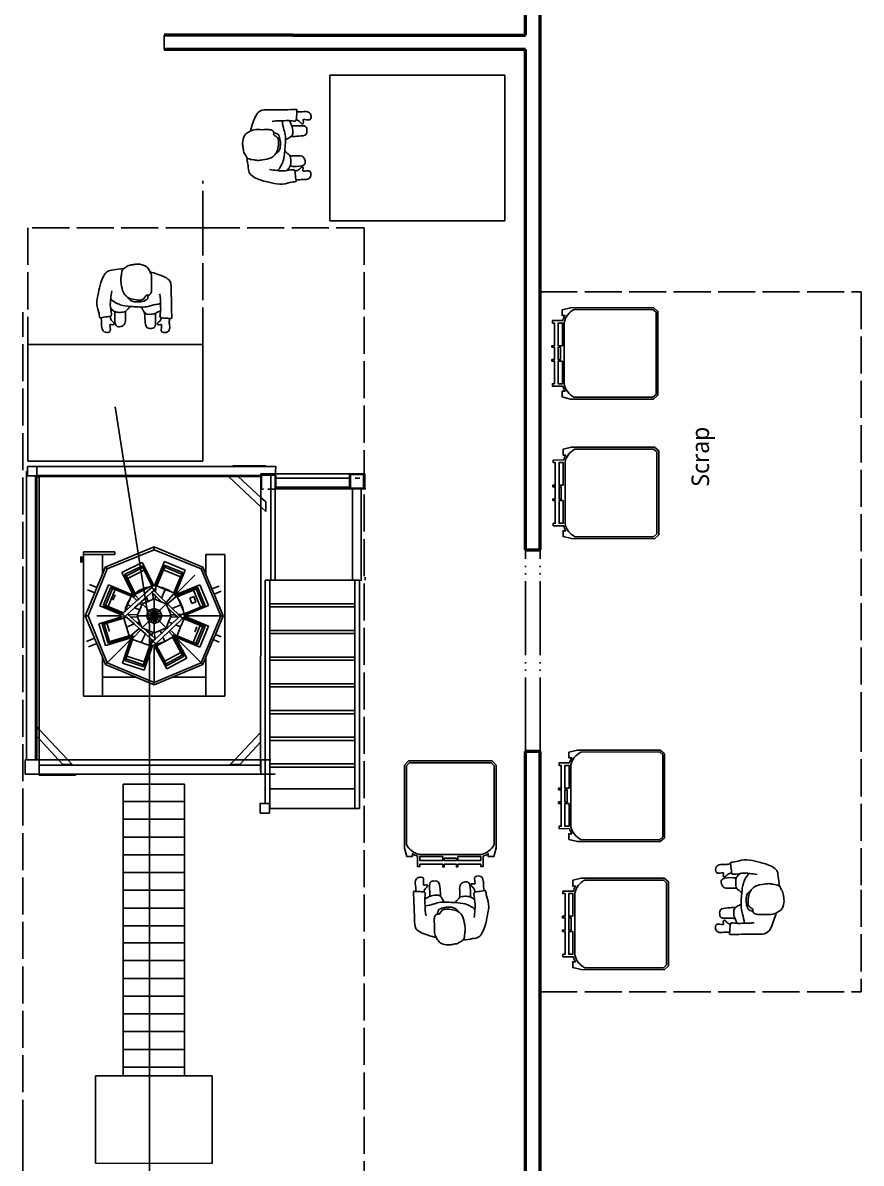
# Model space of a CAD drawing. Header units: millimetres. Extents: x 44692 to 333458, y -26854 to 14445.
# Drawn here: x 327711 to 333458, y -14052 to -6232 of the extents above; entities that cross this region are included whole.
import ezdxf

# ---------------------------------------------------------------- set-up
doc = ezdxf.new("R2010")
doc.units = ezdxf.units.MM
doc.header["$LTSCALE"] = 100
doc.linetypes.add('DASHEDX2', pattern=[3.048, 2.54, -0.508])
doc.linetypes.add('DIVIDEX2', pattern=[6.604, 5.08, -0.508, 0, -0.508, 0, -0.508])
for name, color, linetype in [('Area circulacion', 50, 'DASHEDX2'), ('Area proceso', 90, 'DASHEDX2'), ('Flujo linea A', 4, 'Continuous'), ('Maquinas', 200, 'Continuous'), ('Mesas-estantes', 230, 'Continuous'), ('Muebles', 112, 'Continuous'), ('Personal', 171, 'Continuous'), ('Puertas', 43, 'DIVIDEX2'), ('rotulo', 211, 'Continuous')]:
    doc.layers.add(name, color=color, linetype=linetype)
doc.layers.add('Paredes', color=7, linetype='Continuous', lineweight=50)
doc.styles.add('OpenSans', font='OpenSans-Regular.ttf')

# ---------------------------------------------------------------- blocks, each defined once
blk = doc.blocks.new('pa17-16')
for points, knots in [([(5.62, 2.5537), (5.6188, 2.5427), (5.6154, 2.5253), (5.6223, 2.4901), (5.6346, 2.4293), (5.661, 2.4064), (5.685, 2.3908), (5.7322, 2.3832), (5.7723, 2.3842), (5.7881, 2.3969), (5.8018, 2.4268), (5.8146, 2.4162), (5.8324, 2.4305), (5.8382, 2.4568), (5.8318, 2.5038), (5.8344, 2.5615), (5.8137, 2.5937), (5.7944, 2.6284), (5.7307, 2.6388), (5.7037, 2.6296), (5.6679, 2.626), (5.6442, 2.6055), (5.6228, 2.5961), (5.6214, 2.5667), (5.62, 2.5537)], [0, 0, 0, 0, 0.297584, 0.631064, 1.068635, 1.39533, 1.69617, 2.097861, 2.458938, 2.716293, 3.010442, 3.199165, 3.447293, 3.731671, 4.119196, 4.541864, 4.881702, 5.22714, 5.673063, 5.989311, 6.327668, 6.644571, 6.906626, 7.259736, 7.259736, 7.259736, 7.259736]), ([(5.5575, 2.4391), (5.5549, 2.4218), (5.5525, 2.3852), (5.5491, 2.3329), (5.5712, 2.2599), (5.5431, 2.2589), (5.5029, 2.2526), (5.4793, 2.2435), (5.4785, 2.2813), (5.4499, 2.3438), (5.4658, 2.4235), (5.4776, 2.5033), (5.5116, 2.5798), (5.5552, 2.585), (5.608, 2.5962), (5.6336, 2.6001)], [0, 0, 0, 0, 0.404899, 0.829805, 1.276298, 1.516647, 1.885942, 2.122553, 2.418487, 2.881882, 3.382407, 3.897515, 4.613825, 5.020942, 5.393355, 5.393355, 5.393355, 5.393355]), ([(5.8196, 2.5846), (5.837, 2.5819), (5.8817, 2.5675), (5.9755, 2.5418), (5.972, 2.4609), (5.9791, 2.3926), (5.9812, 2.315), (5.9891, 2.2612), (5.9692, 2.2664), (5.9401, 2.2663), (5.9063, 2.2668), (5.9005, 2.2811), (5.909, 2.3184), (5.9007, 2.3606), (5.9019, 2.4011), (5.8964, 2.4238), (5.8933, 2.4348)], [6.682038, 6.682038, 6.682038, 6.682038, 7.076266, 7.806153, 8.304227, 8.77662, 9.284333, 9.649979, 9.844608, 10.160206, 10.472731, 10.661147, 10.998544, 11.371438, 11.724832, 12.051545, 12.051545, 12.051545, 12.051545]), ([(5.6724, 2.3994), (5.675, 2.3947), (5.6837, 2.383), (5.7041, 2.3718), (5.7348, 2.3697), (5.774, 2.3728), (5.8085, 2.3874), (5.8116, 2.4015), (5.8144, 2.4199)], [0.121052, 0.121052, 0.121052, 0.121052, 0.297289, 0.584433, 0.895396, 1.26174, 1.600834, 1.760925, 1.760925, 1.760925, 1.760925]), ([(5.5522, 2.3809), (5.573, 2.3653), (5.6222, 2.3398), (5.6924, 2.3383), (5.7952, 2.3323), (5.8376, 2.352), (5.881, 2.3613), (5.9019, 2.366)], [0, 0, 0, 0, 0.49262, 0.970296, 1.525877, 1.91054, 2.357805, 2.357805, 2.357805, 2.357805]), ([(5.5552, 2.3206), (5.5597, 2.3147), (5.5706, 2.3043), (5.5892, 2.2916), (5.6248, 2.2913), (5.6613, 2.2967), (5.6731, 2.3154), (5.6858, 2.3299), (5.6912, 2.3378)], [0, 0, 0, 0, 0.262594, 0.520609, 0.853848, 1.185107, 1.43842, 1.738028, 1.738028, 1.738028, 1.738028]), ([(5.7713, 2.3359), (5.7736, 2.3305), (5.7786, 2.3203), (5.7954, 2.2951), (5.8154, 2.2848), (5.8612, 2.2906), (5.8838, 2.3057), (5.8988, 2.3117), (5.9058, 2.3148)], [0, 0, 0, 0, 0.233477, 0.532145, 0.79329, 1.163492, 1.458071, 1.725911, 1.725911, 1.725911, 1.725911]), ([(5.4915, 2.2484), (5.4936, 2.2374), (5.4981, 2.215), (5.4968, 2.1806), (5.512, 2.1445), (5.5569, 2.147), (5.5634, 2.1681), (5.5498, 2.2128), (5.5753, 2.1995), (5.5912, 2.209), (5.5741, 2.2257), (5.5617, 2.2339), (5.5559, 2.2515), (5.5556, 2.26)], [0, 0, 0, 0, 0.324329, 0.654038, 0.980089, 1.31306, 1.562526, 1.890179, 2.123217, 2.319335, 2.559559, 2.78492, 3.066636, 3.066636, 3.066636, 3.066636]), ([(5.5867, 2.2952), (5.5866, 2.2877), (5.5872, 2.2667), (5.5883, 2.1873), (5.6353, 2.19), (5.6673, 2.2128), (5.6606, 2.2618), (5.6599, 2.2881), (5.6606, 2.3008)], [0.078483, 0.078483, 0.078483, 0.078483, 0.321516, 0.797556, 1.122606, 1.448668, 1.830958, 2.166281, 2.166281, 2.166281, 2.166281]), ([(5.7943, 2.2992), (5.7951, 2.2858), (5.7984, 2.2614), (5.8038, 2.2002), (5.8255, 2.1869), (5.8672, 2.191), (5.8755, 2.2117), (5.8718, 2.2605), (5.8715, 2.286), (5.871, 2.2978)], [0, 0, 0, 0, 0.353805, 0.775896, 1.041599, 1.377968, 1.615337, 2.001902, 2.313716, 2.313716, 2.313716, 2.313716]), ([(5.9713, 2.2652), (5.9703, 2.2553), (5.9686, 2.234), (5.9786, 2.2017), (5.9668, 2.1644), (5.9218, 2.1628), (5.9134, 2.1832), (5.9229, 2.229), (5.8988, 2.2135), (5.882, 2.2215), (5.8976, 2.2397), (5.908, 2.248), (5.912, 2.2618), (5.9127, 2.2683)], [0.038839, 0.038839, 0.038839, 0.038839, 0.324329, 0.654038, 0.980089, 1.31306, 1.562526, 1.890179, 2.123217, 2.319335, 2.559559, 2.78492, 2.989829, 2.989829, 2.989829, 2.989829])]:
    blk.add_open_spline(points, degree=3, knots=knots)
blk = doc.blocks.new('MU11-9')
for points in [[(-0.0431, 0.5974), (-0.0431, 0.5827), (-0.171, 0.5827), (-0.171, 0.5944), (-0.178, 0.5944), (-0.185, 0.5944), (-0.1854, 0.5362, 0.065352), (-0.2135, 0.5234), (-0.2134, 0.5392), (-0.2457, 0.5392), (-0.2575, 0.4915), (-0.2579, 0.0248), (-0.2362, 0), (0, 0), (0.2362, 0), (0.2579, 0.0248), (0.2575, 0.4915), (0.2457, 0.5392), (0.2134, 0.5392), (0.2135, 0.5234, 0.065352), (0.1854, 0.5362), (0.185, 0.5944), (0.178, 0.5944), (0.171, 0.5944), (0.171, 0.5827), (0.0431, 0.5827), (0.0431, 0.5974), (0.0344, 0.5974), (0.0344, 0.5827), (0, 0.5827), (-0.0344, 0.5827), (-0.0344, 0.5974)], [(-0.2468, 0.4718), (-0.2471, 0.0288), (-0.2314, 0.0107), (0, 0.0107), (0.2314, 0.0107), (0.2471, 0.0288), (0.2468, 0.4718, 0.222129), (0.1747, 0.5279), (-0.1747, 0.5279, 0.222129)]]:
    blk.add_lwpolyline(points, format="xyb", close=True)
for points in [[(-0.0431, 0.5382), (-0.171, 0.5382), (-0.171, 0.5618), (-0.0431, 0.5618), (-0.0431, 0.5382)], [(0.0431, 0.5382), (0.171, 0.5382), (0.171, 0.5618), (0.0431, 0.5618), (0.0431, 0.5382)]]:
    blk.add_lwpolyline(points)
blk.add_lwpolyline([(0.0344, 0.5489), (0.0344, 0.5618), (0, 0.5618), (-0.0344, 0.5618), (-0.0344, 0.5489), (0, 0.5489)], close=True)

msp = doc.modelspace()

# ---------------------------------------------------------------- linework, layer by layer
at = {"layer": 'Area circulacion'}
for p, q in [((328944.848, -7638.449), (328944.848, -7316.242)), ((328944.848, -7638.449), (330050.337, -7638.449)), ((330050.337, -7638.449), (330050.337, -21617.477)), ((327711.235, -13871.147), (327711.235, -8216.242)), ((327711.235, -13871.147), (327711.235, -18321.147))]:
    msp.add_line(p, q, dxfattribs=at)
at = {"layer": 'Area proceso', "linetype": 'DASHEDX2'}
for p, q in [((328944.848, -7638.449), (327744.848, -7638.449)), ((327744.848, -7638.449), (327744.848, -8438.449)), ((328944.848, -8438.449), (328944.848, -7638.449))]:
    msp.add_line(p, q, dxfattribs=at)
at = {"layer": 'Area proceso'}
for p, q in [((331257.968, -8078.072), (333457.968, -8078.072)), ((333457.968, -8078.072), (333457.968, -10978.072)), ((333457.968, -10978.072), (333457.968, -12178.072)), ((333457.968, -12178.072), (333457.968, -12878.072)), ((331257.968, -12878.072), (333457.968, -12878.072))]:
    msp.add_line(p, q, dxfattribs=at)
at = {"layer": 'Flujo linea A'}
for p, q in [((328578.557, -10362.39), (328344.848, -8865.515)), ((328578.557, -18328.292), (328578.557, -10362.39))]:
    msp.add_line(p, q, dxfattribs=at)
at = {"layer": 'Maquinas'}
for p, q in [((327742.749, -9275.094), (327807.441, -9275.094)), ((327742.749, -9275.094), (327742.749, -9310.184)), ((327807.441, -9275.094), (327807.441, -9336.687)), ((329376.236, -9275.094), (327807.441, -9275.094)), ((329216.347, -9269.711), (329151.654, -9269.711)), ((329151.654, -9269.711), (329151.654, -9275.094)), ((329378.078, -9269.711), (329216.347, -9269.711)), ((329216.347, -9269.711), (329216.347, -9275.094)), ((329216.347, -9275.094), (329445.44, -9275.094)), ((329445.44, -9275.094), (329440.928, -9339.786)), ((327736.482, -11287.032), (327736.482, -9310.184)), ((327742.749, -9310.184), (327736.482, -9310.184)), ((327742.749, -9310.184), (327742.749, -9339.786)), ((327742.749, -9339.786), (327798.076, -9339.786)), ((327798.076, -9339.786), (327807.441, -9339.786)), ((327798.076, -9343.892), (327798.076, -9339.786)), ((327798.076, -9343.892), (327807.441, -9343.892)), ((327798.076, -11287.032), (327798.076, -9343.892)), ((327807.441, -9336.687), (329343.889, -9336.687)), ((327807.441, -9336.687), (327807.441, -9339.786)), ((327807.441, -9346.255), (327807.441, -9343.892)), ((327823.615, -9343.892), (327807.441, -9343.892)), ((327807.441, -9346.255), (327823.615, -9346.255)), ((327807.441, -11060.608), (327807.441, -9346.255)), ((327823.615, -9343.892), (327823.615, -9346.255)), ((329121.845, -9343.892), (327823.615, -9343.892)), ((327823.615, -9346.255), (327823.615, -11077.859)), ((329182.158, -9339.786), (329117.465, -9339.786)), ((329121.845, -9343.892), (329117.465, -9339.786)), ((329186.637, -9343.892), (329121.845, -9343.892)), ((329343.889, -9552.059), (329121.845, -9343.892)), ((329186.637, -9343.892), (329182.158, -9339.786)), ((329343.889, -9343.892), (329186.637, -9343.892)), ((329343.889, -9488.04), (329186.637, -9343.892)), ((329343.889, -9325.065), (329348.401, -9325.065)), ((329343.889, -9386.658), (329343.889, -9325.065)), ((329343.889, -9488.04), (329343.889, -9343.892)), ((329345.031, -9386.658), (329345.031, -9333.961)), ((329345.031, -9333.961), (329348.401, -9333.961)), ((329348.401, -9325.065), (329415.555, -9325.065)), ((329348.401, -9333.961), (329348.401, -9431)), ((329348.401, -9333.961), (329445.44, -9333.961)), ((329411.043, -10054.237), (329411.043, -9339.786)), ((329415.555, -9325.065), (329445.44, -9325.065)), ((329440.928, -10054.237), (329440.928, -9339.786)), ((329445.44, -9325.065), (330054.85, -9325.065)), ((329445.44, -9333.961), (329445.44, -9355.697)), ((329445.44, -9355.697), (329957.811, -9355.697)), ((329445.44, -9355.697), (329445.44, -9417.29)), ((329949.441, -9325.921), (329949.441, -9422.96)), ((329957.811, -9329.82), (329957.811, -9355.697)), ((329957.811, -9329.82), (329974.506, -9329.82)), ((329957.811, -9355.697), (329957.811, -9417.29)), ((329974.506, -9329.82), (329989.687, -9329.82)), ((329989.687, -9329.82), (330020.918, -9329.82)), ((330020.918, -9355.862), (329989.687, -9355.862)), ((330020.918, -9329.82), (330036.099, -9329.82)), ((330036.099, -9329.82), (330054.85, -9329.82)), ((330046.48, -9422.96), (330046.48, -9329.82)), ((330054.85, -9325.065), (330054.85, -9329.82)), ((330054.85, -9329.82), (330054.85, -9426.859)), ((329343.889, -9386.658), (329345.031, -9386.658)), ((329348.401, -9431), (329360.43, -9431)), ((329391.226, -9431), (329406.625, -9431)), ((329406.625, -9431), (329445.44, -9431)), ((329445.44, -9417.29), (329957.811, -9417.29)), ((329445.44, -9426.859), (329445.44, -9417.29)), ((329957.811, -9426.859), (329445.44, -9426.859)), ((329445.44, -9431), (329445.44, -9426.859)), ((329949.441, -9422.96), (329969.994, -9422.96)), ((329957.811, -9417.29), (329957.811, -9426.859)), ((329957.811, -9426.859), (330054.85, -9426.859)), ((329969.994, -10054.237), (329969.994, -9422.96)), ((329969.994, -9422.96), (330031.587, -9422.96)), ((330031.587, -9422.96), (330046.48, -9422.96)), ((330031.587, -10058.992), (330031.587, -9422.96)), ((330062.481, -9426.859), (330054.85, -9426.859)), ((329376.236, -9517.691), (329343.889, -9488.04)), ((329343.889, -9552.059), (329343.889, -9488.04)), ((329376.236, -9517.691), (329376.236, -9582.383)), ((329343.889, -10054.237), (329343.889, -9552.059)), ((329376.236, -9582.383), (329343.889, -9552.059)), ((328611.673, -9825.532), (328276.772, -9964.253)), ((328611.638, -9845.431), (328289.298, -9976.735)), ((328611.673, -9845.417), (328611.638, -9845.431)), ((328611.673, -9825.532), (328611.673, -9845.417)), ((328945.608, -9965.219), (328611.673, -9825.532)), ((328934.079, -9976.748), (328611.673, -9845.417)), ((328114.761, -9893.827), (328108.292, -9893.827)), ((328108.292, -9929.984), (328108.292, -9893.827)), ((328114.761, -9929.984), (328108.292, -9929.984)), ((328114.761, -9898.967), (328114.761, -9893.827)), ((328127.7, -9898.967), (328114.761, -9898.967)), ((328114.761, -9924.844), (328114.761, -9898.967)), ((328127.7, -9924.844), (328114.761, -9924.844)), ((328114.761, -9929.984), (328114.761, -9924.844)), ((328127.7, -9878.652), (328127.7, -9859.245)), ((328127.7, -9859.245), (328341.185, -9859.245)), ((328257.085, -9878.652), (328127.7, -9878.652)), ((328127.7, -9898.967), (328127.7, -9878.652)), ((328127.7, -9924.844), (328127.7, -9898.967)), ((328127.7, -10849.04), (328127.7, -9924.844)), ((328257.085, -10012.254), (328257.085, -9878.652)), ((328257.085, -9878.652), (328341.185, -9878.652)), ((328341.185, -9878.652), (328341.185, -9859.245)), ((328613.288, -10091.447), (328681.495, -9926.78)), ((328824.939, -9986.197), (328681.495, -9926.78)), ((329095.646, -9878.652), (328966.261, -9878.652)), ((328966.261, -9878.652), (328966.261, -10015.079)), ((329095.646, -10849.04), (329095.646, -9878.652)), ((328289.267, -9976.748), (328158.619, -10299.154)), ((328276.772, -9964.253), (328257.085, -10012.254)), ((328276.772, -9964.253), (328289.267, -9976.748)), ((328289.298, -9976.735), (328289.267, -9976.748)), ((328529.412, -9932.091), (328390.462, -10001.369)), ((328465.949, -10152.771), (328390.462, -10001.369)), ((328531.591, -9954.869), (328408.815, -10016.083)), ((328533.895, -9968.552), (328421.17, -10024.754)), ((328542.58, -9985.972), (328429.856, -10042.174)), ((328529.412, -9932.091), (328608.871, -10091.462)), ((328531.591, -9954.869), (328599.63, -10091.334)), ((328533.895, -9968.552), (328531.591, -9954.869)), ((328533.895, -9968.552), (328542.58, -9985.972)), ((328542.58, -9985.972), (328596.011, -10093.139)), ((328624.077, -10091.164), (328682.431, -9950.285)), ((328630.718, -10093.915), (328676.543, -9983.282)), ((328676.543, -9983.282), (328683.993, -9965.298)), ((328792.914, -10031.484), (328676.543, -9983.282)), ((328683.993, -9965.298), (328682.431, -9950.285)), ((328809.178, -10002.785), (328682.431, -9950.285)), ((328800.363, -10013.5), (328683.993, -9965.298)), ((328809.178, -10002.785), (328750.824, -10143.664)), ((328824.939, -9986.197), (328754.904, -10155.275)), ((328800.363, -10013.5), (328809.178, -10002.785)), ((328934.079, -9976.748), (328945.608, -9965.219)), ((328934.097, -9976.791), (328934.079, -9976.748)), ((329067.624, -10299.154), (328934.097, -9976.791)), ((328946.088, -9965.42), (328945.608, -9965.219)), ((328945.807, -9965.699), (328945.608, -9965.219)), ((328945.807, -9965.699), (328946.088, -9965.42)), ((328966.261, -10015.079), (328945.807, -9965.699)), ((328219.296, -10104.39), (328168.841, -10083.697)), ((328257.085, -10012.254), (328219.296, -10104.39)), ((328298.415, -10086.527), (328238.998, -10229.97)), ((328298.415, -10086.527), (328467.928, -10156.742)), ((328421.17, -10024.754), (328408.815, -10016.083)), ((328476.854, -10152.548), (328408.815, -10016.083)), ((328429.856, -10042.174), (328421.17, -10024.754)), ((328481.594, -10145.946), (328429.856, -10042.174)), ((328792.914, -10031.484), (328747.088, -10142.117)), ((328755.394, -10155.433), (328924.237, -10085.495)), ((328783.619, -10126.759), (328848.071, -10062.756)), ((328783.843, -10126.983), (328848.071, -10062.756)), ((328800.363, -10013.5), (328792.914, -10031.484)), ((328848.071, -10062.756), (328890.474, -10020.647)), ((328983.654, -10228.939), (328924.237, -10085.495)), ((329007.512, -10114.669), (328966.261, -10015.079)), ((329340.519, -11098.705), (329343.889, -10054.237)), ((329372.227, -10054.237), (329404.574, -10054.237)), ((329372.227, -11586.332), (329372.227, -10054.237)), ((329986.807, -10054.237), (329404.574, -10054.237)), ((329404.574, -10054.237), (329404.574, -10215.969)), ((330019.153, -10054.237), (329986.807, -10054.237)), ((329986.807, -10054.237), (329986.807, -10215.969)), ((330019.153, -10054.237), (330019.153, -11619.797)), ((330057.968, -10034.829), (330057.968, -10054.237)), ((328204.568, -10140.303), (328139.417, -10299.154)), ((328154.112, -10119.61), (328204.568, -10140.303)), ((328219.296, -10104.39), (328204.568, -10140.303)), ((328315.003, -10102.288), (328262.503, -10229.034)), ((328325.718, -10111.103), (328277.516, -10227.473)), ((328343.702, -10118.552), (328295.5, -10234.922)), ((328315.003, -10102.288), (328455.882, -10160.642)), ((328325.718, -10111.103), (328315.003, -10102.288)), ((328325.718, -10111.103), (328343.702, -10118.552)), ((328328.582, -10191.165), (328343.311, -10155.252)), ((328343.702, -10118.552), (328454.335, -10164.378)), ((328454.335, -10164.378), (328445.262, -10186.281)), ((328455.882, -10160.642), (328454.335, -10164.378)), ((328463.505, -10167.42), (328455.882, -10160.642)), ((328463.505, -10167.42), (328467.928, -10156.742)), ((328465.949, -10152.771), (328467.928, -10156.742)), ((328472.331, -10165.572), (328467.928, -10156.742)), ((328472.331, -10165.572), (328483.644, -10159.931)), ((328483.287, -10149.341), (328476.854, -10152.548)), ((328483.644, -10159.931), (328476.854, -10152.548)), ((328481.594, -10145.946), (328510.439, -10123.812)), ((328483.287, -10149.341), (328481.594, -10145.946)), ((328538.242, -10121.941), (328483.287, -10149.341)), ((328505.611, -10183.819), (328483.644, -10159.931)), ((328548.006, -10145.504), (328505.611, -10183.819)), ((328510.439, -10123.812), (328559.27, -10103.586)), ((328580.723, -10100.761), (328538.242, -10121.941)), ((328548.006, -10145.504), (328538.242, -10121.941)), ((328599.312, -10099.134), (328548.006, -10145.504)), ((328594.933, -10137.105), (328558.26, -10170.25)), ((328559.27, -10103.586), (328580.723, -10100.761)), ((328596.011, -10093.139), (328580.723, -10100.761)), ((328609.084, -10124.316), (328594.933, -10137.105)), ((328602.718, -10144.63), (328594.933, -10137.105)), ((328599.63, -10091.334), (328596.011, -10093.139)), ((328598.641, -10100.754), (328598.2, -10104.102)), ((328598.2, -10104.102), (328598.641, -10107.451)), ((328599.312, -10099.134), (328598.641, -10100.754)), ((328598.641, -10107.451), (328599.933, -10110.572)), ((328603.362, -10095.474), (328599.312, -10099.134)), ((328599.933, -10097.633), (328599.312, -10099.134)), ((328599.63, -10091.334), (328599.991, -10097.558)), ((328599.991, -10097.558), (328599.933, -10097.633)), ((328599.933, -10110.572), (328601.99, -10113.251)), ((328601.99, -10094.953), (328599.991, -10097.558)), ((328604.669, -10092.897), (328601.99, -10094.953)), ((328601.99, -10113.251), (328604.669, -10115.307)), ((328602.718, -10144.63), (328605.083, -10185.437)), ((328619.898, -10161.234), (328602.718, -10144.63)), ((328607.79, -10091.605), (328604.669, -10092.897)), ((328604.669, -10115.307), (328607.79, -10116.6)), ((328608.871, -10091.462), (328607.79, -10091.605)), ((328607.79, -10116.6), (328611.138, -10117.041)), ((328611.138, -10091.164), (328608.871, -10091.462)), ((328620.282, -10114.195), (328609.084, -10124.316)), ((328609.084, -10124.316), (328621.38, -10136.394)), ((328611.21, -10091.173), (328611.138, -10091.164)), ((328611.138, -10117.041), (328614.487, -10116.6)), ((328613.288, -10091.447), (328611.21, -10091.173)), ((328614.487, -10091.605), (328613.288, -10091.447)), ((328617.608, -10092.897), (328614.487, -10091.605)), ((328614.487, -10116.6), (328617.608, -10115.307)), ((328620.287, -10094.953), (328617.608, -10092.897)), ((328617.608, -10115.307), (328619.781, -10113.64)), ((328619.898, -10161.234), (328618.45, -10185.514)), ((328619.781, -10113.64), (328620.287, -10113.251)), ((328619.781, -10113.64), (328620.282, -10114.195)), ((328655.024, -10195.183), (328619.898, -10161.234)), ((328622.344, -10097.633), (328620.287, -10094.953)), ((328620.287, -10113.251), (328622.344, -10110.572)), ((328623.016, -10108.947), (328621.38, -10136.394)), ((328621.38, -10136.394), (328662.638, -10176.923)), ((328623.522, -10100.477), (328622.344, -10097.633)), ((328622.344, -10110.572), (328623.016, -10108.947)), ((328623.016, -10108.947), (328623.636, -10107.451)), ((328624.077, -10091.164), (328623.522, -10100.477)), ((328623.636, -10100.754), (328623.522, -10100.477)), ((328624.077, -10104.102), (328623.636, -10100.754)), ((328623.636, -10107.451), (328624.077, -10104.102)), ((328630.718, -10093.915), (328624.077, -10091.164)), ((328649.402, -10101.654), (328630.718, -10093.915)), ((328649.402, -10101.654), (328664.075, -10103.586)), ((328687.45, -10117.414), (328649.402, -10101.654)), ((328662.638, -10176.923), (328687.45, -10117.414)), ((328664.075, -10103.586), (328712.906, -10123.812)), ((328724.648, -10132.822), (328687.45, -10117.414)), ((328693.728, -10207.464), (328744.013, -10151.274)), ((328712.906, -10123.812), (328724.648, -10132.822)), ((328747.088, -10142.117), (328724.648, -10132.822)), ((328744.013, -10151.274), (328750.824, -10143.664)), ((328744.013, -10151.274), (328754.187, -10155.488)), ((328750.824, -10143.664), (328747.088, -10142.117)), ((328754.187, -10155.488), (328754.471, -10155.706)), ((328754.542, -10155.635), (328754.187, -10155.488)), ((328754.471, -10155.706), (328754.542, -10155.635)), ((328754.471, -10155.706), (328754.839, -10155.988)), ((328754.724, -10155.71), (328754.542, -10155.635)), ((328754.724, -10155.71), (328754.904, -10155.275)), ((328755.394, -10155.433), (328754.724, -10155.71)), ((328754.724, -10155.71), (328754.839, -10155.988)), ((328754.839, -10155.988), (328759.77, -10167.894)), ((328754.904, -10155.275), (328783.619, -10126.759)), ((328755.394, -10155.433), (328783.843, -10126.983)), ((328767.4, -10161.131), (328759.77, -10167.894)), ((328767.4, -10161.131), (328908.279, -10102.777)), ((328770.151, -10167.772), (328767.4, -10161.131)), ((328770.151, -10167.772), (328880.784, -10121.947)), ((328783.843, -10126.983), (328783.619, -10126.759)), ((328880.784, -10121.947), (328898.767, -10114.497)), ((328928.986, -10238.317), (328880.784, -10121.947)), ((328898.767, -10114.497), (328908.279, -10102.777)), ((328946.969, -10230.868), (328898.767, -10114.497)), ((328960.779, -10229.524), (328908.279, -10102.777)), ((329056.332, -10094.448), (329007.512, -10114.669)), ((329022.366, -10150.53), (329007.512, -10114.669)), ((329022.366, -10150.53), (329071.186, -10130.309)), ((329083.928, -10299.154), (329022.366, -10150.53)), ((329372.227, -11287.032), (329372.227, -10160.172)), ((329372.227, -10160.172), (329372.227, -11287.032)), ((328386.805, -10291.194), (328238.998, -10229.97)), ((328277.516, -10227.473), (328262.503, -10229.034)), ((328394.902, -10283.876), (328262.503, -10229.034)), ((328295.5, -10234.922), (328277.516, -10227.473)), ((328400.805, -10278.541), (328295.5, -10234.922)), ((328451.259, -10232.942), (328410.782, -10269.524)), ((328429.632, -10224.015), (328414.19, -10261.296)), ((328416.104, -10246.751), (328436.331, -10197.92)), ((328477.094, -10243.606), (328428.586, -10287.446)), ((328445.262, -10186.281), (328429.632, -10224.015)), ((328451.259, -10232.942), (328429.632, -10224.015)), ((328436.331, -10197.92), (328445.262, -10186.281)), ((328493.878, -10194.423), (328451.259, -10232.942)), ((328493.878, -10194.423), (328463.505, -10167.42)), ((328512.849, -10211.291), (328477.094, -10243.606)), ((328512.228, -10258.107), (328477.094, -10243.606)), ((328505.611, -10183.819), (328493.878, -10194.423)), ((328512.228, -10258.107), (328526.568, -10223.488)), ((328522.693, -10202.394), (328512.849, -10211.291)), ((328526.568, -10223.488), (328512.849, -10211.291)), ((328558.26, -10170.25), (328522.693, -10202.394)), ((328534.127, -10214.828), (328522.693, -10202.394)), ((328526.568, -10223.488), (328529.333, -10216.814)), ((328529.333, -10216.814), (328534.127, -10214.828)), ((328529.333, -10216.814), (328574.528, -10262.009)), ((328534.127, -10214.828), (328570.49, -10199.766)), ((328570.49, -10199.766), (328558.26, -10170.25)), ((328570.49, -10199.766), (328605.083, -10185.437)), ((328605.083, -10185.437), (328611.673, -10182.707)), ((328611.673, -10182.707), (328611.673, -10246.623)), ((328611.673, -10182.707), (328618.45, -10185.514)), ((328618.45, -10185.514), (328653.075, -10199.857)), ((328694.013, -10216.814), (328648.817, -10262.009)), ((328653.075, -10199.857), (328655.024, -10195.183)), ((328653.075, -10199.857), (328664.949, -10204.775)), ((328664.949, -10204.775), (328655.024, -10195.183)), ((328662.638, -10176.923), (328693.728, -10207.464)), ((328664.949, -10204.775), (328694.013, -10216.814)), ((328693.728, -10207.464), (328703.877, -10217.433)), ((328694.013, -10216.814), (328705.1, -10243.58)), ((328759.77, -10167.894), (328703.877, -10217.433)), ((328703.877, -10217.433), (328735.4, -10248.399)), ((328717.629, -10255.689), (328705.1, -10243.58)), ((328705.1, -10243.58), (328711.207, -10258.324)), ((328735.4, -10248.399), (328793.65, -10224.505)), ((328777.505, -10185.528), (328770.151, -10167.772)), ((328777.505, -10185.528), (328787.014, -10197.92)), ((328793.65, -10224.505), (328777.505, -10185.528)), ((328787.014, -10197.92), (328807.241, -10246.751)), ((328809.28, -10262.238), (328793.65, -10224.505)), ((328928.986, -10238.317), (328818.353, -10284.142)), ((328983.654, -10228.939), (328819.276, -10297.026)), ((328960.779, -10229.524), (328819.9, -10287.878)), ((328855.314, -10177.712), (328882.397, -10166.494)), ((328855.314, -10177.712), (328870.168, -10213.573)), ((328870.168, -10213.573), (328897.251, -10202.355)), ((328882.627, -10166.399), (328882.397, -10166.494)), ((328882.397, -10166.494), (328897.251, -10202.355)), ((328897.251, -10202.355), (328897.481, -10202.259)), ((328946.969, -10230.868), (328928.986, -10238.317)), ((328946.969, -10230.868), (328960.779, -10229.524)), ((329986.807, -10215.969), (329404.574, -10215.969)), ((329404.574, -10215.969), (329404.574, -10237.393)), ((329986.807, -10237.393), (329404.574, -10237.393)), ((329404.574, -10237.393), (329404.574, -10399.124)), ((329986.807, -10215.969), (329986.807, -10237.393)), ((329986.807, -10399.124), (329986.807, -10237.393)), ((328139.417, -10299.154), (328139.22, -10299.635)), ((328139.616, -10299.634), (328139.22, -10299.635)), ((328158.619, -10299.154), (328139.417, -10299.154)), ((328139.417, -10299.154), (328139.616, -10299.634)), ((328139.616, -10299.634), (328203.044, -10452.761)), ((328158.619, -10299.154), (328158.639, -10299.205)), ((328158.639, -10299.205), (328289.267, -10621.56)), ((328277.356, -10299.154), (328217.597, -10299.362)), ((328232.956, -10353.523), (328382.034, -10308.23)), ((328255.778, -10355.173), (328389.256, -10314.619)), ((328381.208, -10298.792), (328277.356, -10299.154)), ((328381.058, -10299.154), (328277.356, -10299.154)), ((328288.278, -10349.525), (328402.855, -10314.714)), ((328381.058, -10299.154), (328380.613, -10302.514)), ((328380.613, -10302.514), (328381.054, -10305.862)), ((328381.054, -10305.862), (328382.034, -10308.23)), ((328381.208, -10298.792), (328381.058, -10299.154)), ((328382.346, -10296.045), (328381.208, -10298.792)), ((328382.034, -10308.23), (328382.346, -10308.983)), ((328384.403, -10293.365), (328382.346, -10296.045)), ((328382.346, -10308.983), (328384.403, -10311.663)), ((328386.805, -10291.194), (328384.403, -10293.365)), ((328387.082, -10291.309), (328384.403, -10293.365)), ((328384.403, -10311.663), (328387.082, -10313.719)), ((328394.902, -10283.876), (328386.805, -10291.194)), ((328390.203, -10290.016), (328387.082, -10291.309)), ((328387.082, -10313.719), (328389.256, -10314.619)), ((328389.256, -10314.619), (328390.203, -10315.011)), ((328393.551, -10289.575), (328390.203, -10290.016)), ((328390.203, -10315.011), (328393.551, -10315.452)), ((328393.101, -10302.04), (328392.629, -10302.467)), ((328396.9, -10290.016), (328393.551, -10289.575)), ((328393.551, -10315.452), (328396.9, -10315.011)), ((328400.805, -10278.541), (328394.902, -10283.876)), ((328400.021, -10291.309), (328396.9, -10290.016)), ((328396.9, -10315.011), (328400.021, -10313.719)), ((328402.7, -10293.365), (328400.021, -10291.309)), ((328400.021, -10313.719), (328402.074, -10312.144)), ((328410.782, -10269.524), (328400.805, -10278.541)), ((328404.757, -10308.983), (328401.795, -10311.66)), ((328402.074, -10312.144), (328402.7, -10311.663)), ((328402.074, -10312.144), (328402.855, -10314.714)), ((328404.757, -10296.045), (328402.7, -10293.365)), ((328402.7, -10311.663), (328403.401, -10310.749)), ((328402.855, -10314.714), (328421.62, -10376.478)), ((328403.401, -10310.749), (328404.757, -10308.983)), ((328411.583, -10310.294), (328403.401, -10310.749)), ((328406.049, -10299.165), (328404.757, -10296.045)), ((328404.757, -10308.983), (328409.8, -10304.425)), ((328404.757, -10308.983), (328406.049, -10305.862)), ((328406.49, -10302.514), (328406.049, -10299.165)), ((328406.049, -10305.862), (328406.49, -10302.514)), ((328409.8, -10304.425), (328409.889, -10304.344)), ((328409.975, -10305.002), (328409.8, -10304.425)), ((328409.889, -10304.344), (328414.188, -10300.459)), ((328409.975, -10305.002), (328409.889, -10304.344)), ((328411.583, -10310.294), (328409.975, -10305.002)), ((328414.19, -10261.296), (328410.782, -10269.524)), ((328424.432, -10309.578), (328411.583, -10310.294)), ((328428.586, -10287.446), (328414.188, -10300.459)), ((328424.432, -10309.578), (328414.188, -10300.459)), ((328414.19, -10261.296), (328416.104, -10246.751)), ((328475.13, -10354.707), (328424.432, -10309.578)), ((328428.586, -10287.446), (328430.249, -10288.906)), ((328497.888, -10292.727), (328430.249, -10288.906)), ((328430.249, -10288.906), (328452.044, -10308.041)), ((328497.851, -10305.491), (328452.044, -10308.041)), ((328452.044, -10308.041), (328495.675, -10346.348)), ((328495.226, -10299.154), (328497.888, -10292.727)), ((328495.226, -10299.154), (328559.142, -10299.154)), ((328497.851, -10305.491), (328495.226, -10299.154)), ((328512.02, -10339.698), (328497.851, -10305.491)), ((328497.888, -10292.727), (328512.228, -10258.107)), ((328559.142, -10299.154), (328560.343, -10296.254)), ((328559.142, -10299.154), (328560.327, -10302.012)), ((328611.673, -10299.154), (328560.327, -10302.012)), ((328560.327, -10302.012), (328566.718, -10317.444)), ((328560.343, -10296.254), (328566.812, -10280.637)), ((328611.673, -10299.154), (328560.343, -10296.254)), ((328611.673, -10299.154), (328566.718, -10317.444)), ((328566.718, -10317.444), (328572.706, -10331.9)), ((328566.812, -10280.637), (328573.281, -10265.02)), ((328611.673, -10299.154), (328566.812, -10280.637)), ((328611.673, -10299.154), (328572.706, -10331.9)), ((328573.281, -10265.02), (328574.528, -10262.009)), ((328611.673, -10299.154), (328573.281, -10265.02)), ((328576.691, -10261.113), (328574.528, -10262.009)), ((328611.673, -10299.154), (328575.862, -10336.851)), ((328593.095, -10254.319), (328576.691, -10261.113)), ((328611.673, -10299.154), (328576.691, -10261.113)), ((328611.673, -10299.154), (328590.569, -10342.943)), ((328608.7, -10247.855), (328593.095, -10254.319)), ((328611.673, -10299.154), (328593.095, -10254.319)), ((328611.673, -10299.154), (328605.99, -10349.33)), ((328611.673, -10246.623), (328608.7, -10247.855)), ((328608.7, -10247.855), (328611.673, -10299.154)), ((328614.73, -10247.89), (328611.673, -10246.623)), ((328614.73, -10247.89), (328611.673, -10299.154)), ((328611.673, -10299.154), (328630.35, -10254.36)), ((328611.673, -10299.154), (328645.97, -10260.83)), ((328650.097, -10265.098), (328611.673, -10299.154)), ((328611.673, -10299.154), (328656.574, -10280.735)), ((328663.051, -10296.372), (328611.673, -10299.154)), ((328611.673, -10299.154), (328656.418, -10317.948)), ((328611.673, -10299.154), (328630.222, -10344.001)), ((328647.018, -10337.044), (328611.673, -10299.154)), ((328611.673, -10299.154), (328649.941, -10333.585)), ((328611.673, -10299.154), (328662.895, -10302.311)), ((328612.919, -10351.168), (328611.673, -10299.154)), ((328630.35, -10254.36), (328614.73, -10247.89)), ((328645.97, -10260.83), (328630.35, -10254.36)), ((328648.817, -10262.009), (328645.97, -10260.83)), ((328650.097, -10265.098), (328648.817, -10262.009)), ((328649.941, -10333.585), (328656.418, -10317.948)), ((328656.574, -10280.735), (328650.097, -10265.098)), ((328656.418, -10317.948), (328662.895, -10302.311)), ((328663.051, -10296.372), (328656.574, -10280.735)), ((328662.895, -10302.311), (328664.203, -10299.154)), ((328664.203, -10299.154), (328663.051, -10296.372)), ((328728.119, -10299.154), (328664.203, -10299.154)), ((328725.22, -10306.153), (328710.862, -10340.816)), ((328711.207, -10258.324), (328717.629, -10255.689)), ((328711.207, -10258.324), (328725.565, -10292.986)), ((328754.593, -10291.415), (328717.629, -10255.689)), ((328728.119, -10299.154), (328725.22, -10306.153)), ((328725.22, -10306.153), (328772.882, -10309.091)), ((328754.593, -10291.415), (328725.565, -10292.986)), ((328725.565, -10292.986), (328728.119, -10299.154)), ((328775.963, -10312.069), (328734.53, -10350.757)), ((328735.4, -10248.399), (328777.904, -10290.152)), ((328772.882, -10309.091), (328754.593, -10291.415)), ((328813.431, -10312.022), (328760.337, -10361.596)), ((328775.963, -10312.069), (328772.882, -10309.091)), ((328788.397, -10300.459), (328775.963, -10312.069)), ((328802.388, -10288.826), (328777.904, -10290.152)), ((328777.904, -10290.152), (328788.397, -10300.459)), ((328797.813, -10291.668), (328788.397, -10300.459)), ((328793.02, -10375.324), (328816.519, -10318.591)), ((328794.464, -10297.468), (328794.023, -10300.817)), ((328794.023, -10300.817), (328794.464, -10304.165)), ((328795.757, -10294.347), (328794.464, -10297.468)), ((328794.464, -10304.165), (328795.757, -10307.286)), ((328797.813, -10291.668), (328795.757, -10294.347)), ((328795.757, -10307.286), (328797.813, -10309.965)), ((328798.142, -10291.36), (328797.813, -10291.668)), ((328798.172, -10291.392), (328797.813, -10291.668)), ((328797.813, -10309.965), (328800.492, -10312.022)), ((328798.172, -10291.392), (328798.142, -10291.36)), ((328798.172, -10291.392), (328798.142, -10291.36)), ((328800.492, -10289.611), (328798.172, -10291.392)), ((328802.388, -10288.826), (328800.492, -10289.611)), ((328800.492, -10312.022), (328803.613, -10313.314)), ((328803.613, -10288.319), (328802.388, -10288.826)), ((328806.962, -10287.878), (328803.613, -10288.319)), ((328803.613, -10313.314), (328806.962, -10313.755)), ((328810.31, -10288.319), (328806.962, -10287.878)), ((328806.962, -10313.755), (328810.31, -10313.314)), ((328807.241, -10246.751), (328809.28, -10262.238)), ((328818.353, -10284.142), (328809.28, -10262.238)), ((328810.478, -10288.388), (328810.31, -10288.319)), ((328810.31, -10313.314), (328813.431, -10312.022)), ((328819.9, -10287.878), (328810.478, -10288.388)), ((328813.431, -10289.611), (328810.478, -10288.388)), ((328816.111, -10291.668), (328813.431, -10289.611)), ((328815.57, -10310.025), (328813.431, -10312.022)), ((328813.431, -10312.022), (328813.951, -10311.623)), ((328813.951, -10311.623), (328816.111, -10309.965)), ((328813.951, -10311.623), (328819.27, -10311.951)), ((328818.167, -10294.347), (328816.111, -10291.668)), ((328816.111, -10309.965), (328818.167, -10307.286)), ((328816.519, -10318.591), (328819.27, -10311.951)), ((328816.519, -10318.591), (328927.152, -10364.417)), ((328819.276, -10297.026), (328818.167, -10294.347)), ((328818.167, -10307.286), (328819.459, -10304.165)), ((328819.9, -10287.878), (328818.353, -10284.142)), ((328819.27, -10311.951), (328960.149, -10370.305)), ((328819.459, -10297.468), (328819.276, -10297.026)), ((328819.681, -10299.154), (328819.459, -10297.468)), ((328819.459, -10304.165), (328819.81, -10301.502)), ((328819.681, -10299.154), (329067.624, -10299.154)), ((328819.9, -10300.817), (328819.681, -10299.154)), ((328819.81, -10301.502), (328819.9, -10300.817)), ((328819.81, -10301.502), (328983.654, -10369.369)), ((328934.079, -10621.56), (329067.624, -10299.154)), ((329083.928, -10299.154), (329031.413, -10425.938)), ((329067.624, -10299.154), (329083.928, -10299.154)), ((328232.956, -10353.523), (328278.091, -10502.08)), ((328269.653, -10355.184), (328255.778, -10355.173)), ((328255.778, -10355.173), (328295.659, -10486.438)), ((328269.653, -10355.184), (328288.278, -10349.525)), ((328269.653, -10355.184), (328306.269, -10475.702)), ((328288.278, -10349.525), (328305.266, -10405.44)), ((328475.13, -10354.707), (328421.62, -10376.478)), ((328421.62, -10376.478), (328439.471, -10435.232)), ((328509.335, -10385.155), (328457.845, -10428.425)), ((328520.518, -10395.11), (328472.65, -10445.499)), ((328509.335, -10385.155), (328475.13, -10354.707)), ((328512.02, -10339.698), (328495.675, -10346.348)), ((328495.675, -10346.348), (328524.94, -10372.041)), ((328520.518, -10395.11), (328509.335, -10385.155)), ((328525.294, -10371.743), (328512.02, -10339.698)), ((328551.945, -10423.084), (328520.518, -10395.11)), ((328525.294, -10371.743), (328524.94, -10372.041)), ((328524.94, -10372.041), (328525.69, -10372.699)), ((328525.69, -10372.699), (328525.294, -10371.743)), ((328529.333, -10381.494), (328525.69, -10372.699)), ((328574.528, -10336.298), (328529.333, -10381.494)), ((328541.401, -10386.493), (328529.333, -10381.494)), ((328541.401, -10386.493), (328561.202, -10403.877)), ((328564.891, -10396.223), (328541.401, -10386.493)), ((328564.891, -10396.223), (328561.202, -10403.877)), ((328599.076, -10410.382), (328564.891, -10396.223)), ((328572.706, -10331.9), (328574.528, -10336.298)), ((328574.528, -10336.298), (328575.862, -10336.851)), ((328575.862, -10336.851), (328590.569, -10342.943)), ((328590.569, -10342.943), (328605.99, -10349.33)), ((328605.99, -10349.33), (328611.673, -10351.684)), ((328611.673, -10351.684), (328612.919, -10351.168)), ((328611.673, -10415.6), (328611.673, -10351.684)), ((328612.919, -10351.168), (328630.222, -10344.001)), ((328652.793, -10398.568), (328614.434, -10414.456)), ((328630.222, -10344.001), (328647.018, -10337.044)), ((328647.018, -10337.044), (328648.817, -10336.298)), ((328648.817, -10336.298), (328649.941, -10333.585)), ((328648.817, -10336.298), (328694.013, -10381.494)), ((328690.025, -10383.146), (328652.793, -10398.568)), ((328652.793, -10398.568), (328661.299, -10419.134)), ((328694.595, -10388.045), (328661.299, -10419.134)), ((328694.013, -10381.494), (328690.025, -10383.146)), ((328694.595, -10388.045), (328690.025, -10383.146)), ((328696.505, -10375.478), (328694.013, -10381.494)), ((328702.386, -10380.77), (328694.595, -10388.045)), ((328710.862, -10340.816), (328696.505, -10375.478)), ((328696.505, -10375.478), (328702.386, -10380.77)), ((328734.53, -10350.757), (328702.386, -10380.77)), ((328710.862, -10340.816), (328734.53, -10350.757)), ((328721.441, -10397.914), (328712.014, -10406.718)), ((328760.337, -10361.596), (328721.441, -10397.914)), ((328721.441, -10397.914), (328759.171, -10431.86)), ((328760.337, -10361.596), (328793.02, -10375.324)), ((328768.317, -10434.961), (328793.02, -10375.324)), ((328878.95, -10480.787), (328927.152, -10364.417)), ((328904.17, -10373.232), (328889.316, -10409.093)), ((328896.934, -10488.236), (328945.136, -10371.866)), ((328907.649, -10497.051), (328960.149, -10370.305)), ((328924.237, -10512.812), (328983.654, -10369.369)), ((328927.152, -10364.417), (328945.136, -10371.866)), ((328945.136, -10371.866), (328960.149, -10370.305)), ((329986.807, -10399.124), (329404.574, -10399.124)), ((329404.574, -10399.124), (329404.574, -10420.548)), ((329986.807, -10399.124), (329986.807, -10420.548)), ((328203.044, -10452.761), (328146.96, -10475.763)), ((328203.044, -10452.761), (328217.898, -10488.622)), ((328286.313, -10499.582), (328453.601, -10448.756)), ((328453.616, -10448.807), (328286.313, -10499.582)), ((328449.4, -10461.427), (328289.267, -10621.56)), ((328441.56, -10442.11), (328295.659, -10486.438)), ((328306.269, -10475.702), (328295.659, -10486.438)), ((328323.169, -10470.568), (328306.269, -10475.702)), ((328439.471, -10435.232), (328323.169, -10470.568)), ((328395.468, -10622.829), (328449.4, -10461.427)), ((328410.026, -10605.176), (328458.352, -10460.55)), ((328424.236, -10575.407), (328462.187, -10461.831)), ((328439.471, -10435.232), (328441.56, -10442.11)), ((328449.584, -10435.368), (328441.56, -10442.11)), ((328453.616, -10448.807), (328449.4, -10461.427)), ((328457.845, -10428.425), (328449.584, -10435.368)), ((328449.584, -10435.368), (328453.647, -10448.742)), ((328453.647, -10448.742), (328453.601, -10448.756)), ((328453.616, -10448.807), (328453.601, -10448.756)), ((328453.647, -10448.742), (328453.616, -10448.807)), ((328453.616, -10448.807), (328459.915, -10450.912)), ((328468.507, -10442.32), (328457.845, -10428.425)), ((328465.679, -10452.838), (328458.352, -10460.55)), ((328458.352, -10460.55), (328462.187, -10461.831)), ((328468.507, -10442.32), (328459.915, -10450.912)), ((328459.915, -10450.912), (328465.679, -10452.838)), ((328462.187, -10461.831), (328523.411, -10482.289)), ((328472.65, -10445.499), (328465.679, -10452.838)), ((328472.65, -10445.499), (328468.507, -10442.32)), ((328472.65, -10445.499), (328468.507, -10442.32)), ((328551.945, -10423.084), (328523.411, -10482.289)), ((328593.453, -10460.032), (328551.945, -10423.084)), ((328561.202, -10403.877), (328596.32, -10434.71)), ((328593.453, -10460.032), (328589.579, -10494.238)), ((328605.762, -10470.99), (328593.453, -10460.032)), ((328599.076, -10410.382), (328596.32, -10434.71)), ((328596.32, -10434.71), (328615.319, -10451.39)), ((328601.855, -10477.918), (328598.734, -10479.211)), ((328611.673, -10415.6), (328599.076, -10410.382)), ((328605.762, -10470.99), (328600.497, -10475.907)), ((328602.318, -10477.857), (328600.497, -10475.907)), ((328602.318, -10477.857), (328601.855, -10477.918)), ((328605.204, -10477.477), (328602.318, -10477.857)), ((328608.552, -10477.918), (328605.204, -10477.477)), ((328621.212, -10456.564), (328605.762, -10470.99)), ((328611.673, -10479.211), (328608.552, -10477.918)), ((328614.434, -10414.456), (328611.673, -10415.6)), ((328615.319, -10451.39), (328614.434, -10414.456)), ((328615.319, -10451.39), (328621.212, -10456.564)), ((328683.918, -10473.818), (328616.409, -10496.885)), ((328671.724, -10444.337), (328617.924, -10494.571)), ((328661.299, -10419.134), (328621.212, -10456.564)), ((328627.028, -10504.322), (328683.918, -10473.818)), ((328712.014, -10406.718), (328671.724, -10444.337)), ((328671.724, -10444.337), (328683.918, -10473.818)), ((328683.918, -10473.818), (328738.036, -10444.8)), ((328737.571, -10434.115), (328712.014, -10406.718)), ((328748.506, -10428.252), (328737.571, -10434.115)), ((328744.371, -10441.404), (328737.571, -10434.115)), ((328738.036, -10444.8), (328744.371, -10441.404)), ((328738.036, -10444.8), (328794.623, -10550.335)), ((328744.371, -10441.404), (328816.428, -10575.791)), ((328748.506, -10428.252), (328755.366, -10441.046)), ((328754.724, -10442.597), (328755.366, -10441.046)), ((328756.619, -10443.382), (328754.724, -10442.597)), ((328759.171, -10431.86), (328755.366, -10441.046)), ((328755.366, -10441.046), (328756.619, -10443.382)), ((328757.448, -10444.929), (328756.619, -10443.382)), ((328924.237, -10512.812), (328756.619, -10443.382)), ((328934.079, -10621.56), (328757.448, -10444.929)), ((328757.448, -10444.929), (328835.21, -10589.954)), ((328759.171, -10431.86), (328766.77, -10438.697)), ((328766.77, -10438.697), (328768.317, -10434.961)), ((328907.649, -10497.051), (328766.77, -10438.697)), ((328878.95, -10480.787), (328768.317, -10434.961)), ((329016.559, -10461.799), (328966.261, -10583.229)), ((329031.413, -10425.938), (329016.559, -10461.799)), ((329016.559, -10461.799), (329056.837, -10478.482)), ((329071.691, -10442.621), (329031.413, -10425.938)), ((329986.807, -10420.548), (329404.574, -10420.548)), ((329404.574, -10420.548), (329404.574, -10582.28)), ((329986.807, -10582.28), (329986.807, -10420.548)), ((328161.689, -10511.675), (328217.898, -10488.622)), ((328217.898, -10488.622), (328257.085, -10583.229)), ((328286.313, -10499.582), (328278.091, -10502.08)), ((328523.411, -10482.289), (328553.643, -10492.391)), ((328588.47, -10504.028), (328540.144, -10648.654)), ((328599.556, -10501.961), (328542.726, -10672.035)), ((328581.652, -10501.75), (328543.701, -10615.326)), ((328559.27, -10494.722), (328553.643, -10492.391)), ((328553.643, -10492.391), (328561.495, -10495.015)), ((328561.495, -10495.015), (328559.27, -10494.722)), ((328561.495, -10495.015), (328581.652, -10501.75)), ((328581.652, -10501.75), (328588.47, -10504.028)), ((328589.579, -10494.238), (328588.47, -10504.028)), ((328593.436, -10495.527), (328589.579, -10494.238)), ((328592.706, -10487.067), (328592.265, -10490.416)), ((328592.265, -10490.416), (328592.706, -10493.765)), ((328593.998, -10483.947), (328592.706, -10487.067)), ((328592.706, -10493.765), (328593.436, -10495.527)), ((328593.436, -10495.527), (328593.998, -10496.885)), ((328596.055, -10481.267), (328593.998, -10483.947)), ((328593.998, -10496.885), (328596.055, -10499.565)), ((328598.734, -10479.211), (328596.055, -10481.267)), ((328596.055, -10499.565), (328598.734, -10501.621)), ((328598.734, -10501.621), (328599.556, -10501.961)), ((328599.556, -10501.961), (328601.855, -10502.914)), ((328601.855, -10502.914), (328605.204, -10503.354)), ((328605.204, -10503.354), (328608.552, -10502.914)), ((328608.552, -10502.914), (328611.673, -10501.621)), ((328614.352, -10481.267), (328611.673, -10479.211)), ((328611.673, -10501.621), (328617.589, -10498.449)), ((328611.673, -10501.621), (328614.352, -10499.565)), ((328611.673, -10755.454), (328611.673, -10501.621)), ((328698.377, -10663.323), (328611.673, -10501.621)), ((328616.409, -10483.947), (328614.352, -10481.267)), ((328614.352, -10499.565), (328616.409, -10496.885)), ((328617.701, -10487.067), (328616.409, -10483.947)), ((328616.409, -10496.885), (328617.538, -10494.158)), ((328617.589, -10498.449), (328616.409, -10496.885)), ((328617.538, -10494.158), (328617.701, -10493.765)), ((328617.538, -10494.158), (328617.924, -10494.571)), ((328623.465, -10506.233), (328617.589, -10498.449)), ((328618.142, -10490.416), (328617.701, -10487.067)), ((328617.701, -10493.765), (328618.142, -10490.416)), ((328623.465, -10506.233), (328627.028, -10504.322)), ((328695.522, -10640.62), (328623.465, -10506.233)), ((328683.616, -10609.857), (328627.028, -10504.322)), ((328683.616, -10609.857), (328794.623, -10550.335)), ((328794.623, -10550.335), (328803.821, -10567.49)), ((328896.934, -10488.236), (328878.95, -10480.787)), ((328896.934, -10488.236), (328907.649, -10497.051)), ((328257.085, -10719.655), (328257.085, -10583.229)), ((328257.085, -10583.229), (328277.738, -10633.089)), ((328289.267, -10621.56), (328277.738, -10633.089)), ((328486.727, -10719.655), (328277.738, -10633.089)), ((328289.267, -10621.56), (328611.673, -10755.454)), ((328395.468, -10622.829), (328542.726, -10672.035)), ((328418.067, -10593.869), (328410.026, -10605.176)), ((328410.026, -10605.176), (328540.144, -10648.654)), ((328418.067, -10593.869), (328424.236, -10575.407)), ((328418.067, -10593.869), (328537.533, -10633.788)), ((328424.236, -10575.407), (328543.701, -10615.326)), ((328543.701, -10615.326), (328537.533, -10633.788)), ((328537.533, -10633.788), (328540.144, -10648.654)), ((328934.079, -10621.56), (328611.673, -10755.454)), ((328692.814, -10627.011), (328683.616, -10609.857)), ((328692.814, -10627.011), (328803.821, -10567.49)), ((328692.814, -10627.011), (328695.522, -10640.62)), ((328695.522, -10640.62), (328816.428, -10575.791)), ((328698.377, -10663.323), (328835.21, -10589.954)), ((328945.608, -10633.089), (328736.618, -10719.655)), ((328803.821, -10567.49), (328816.428, -10575.791)), ((328934.079, -10621.56), (328945.608, -10633.089)), ((328966.261, -10583.229), (328945.608, -10633.089)), ((328966.261, -10583.229), (328966.261, -10719.655)), ((329986.807, -10582.28), (329404.574, -10582.28)), ((329404.574, -10582.28), (329404.574, -10603.704)), ((329986.807, -10603.704), (329404.574, -10603.704)), ((329404.574, -10603.704), (329404.574, -10765.435)), ((329986.807, -10582.28), (329986.807, -10603.704)), ((329986.807, -10765.435), (329986.807, -10603.704)), ((328486.727, -10719.655), (328257.085, -10719.655)), ((328257.085, -10849.04), (328257.085, -10719.655)), ((328611.673, -10771.409), (328486.727, -10719.655)), ((328736.618, -10719.655), (328611.673, -10771.409)), ((328611.673, -10755.454), (328611.673, -10771.409)), ((328966.261, -10719.655), (328736.618, -10719.655)), ((328966.261, -10719.655), (328966.261, -10849.04)), ((329986.807, -10765.435), (329404.574, -10765.435)), ((329404.574, -10765.435), (329404.574, -10786.859)), ((329986.807, -10786.859), (329404.574, -10786.859)), ((329404.574, -10786.859), (329404.574, -10948.591)), ((329986.807, -10765.435), (329986.807, -10786.859)), ((329986.807, -10948.591), (329986.807, -10786.859)), ((328257.085, -10849.04), (328127.7, -10849.04)), ((328257.085, -10849.04), (328966.261, -10849.04)), ((328966.261, -10849.04), (329095.646, -10849.04)), ((329986.807, -10948.591), (329404.574, -10948.591)), ((329404.574, -10948.591), (329404.574, -10970.015)), ((329986.807, -10970.015), (329404.574, -10970.015)), ((329404.574, -10970.015), (329404.574, -11131.746)), ((329986.807, -10948.591), (329986.807, -10970.015)), ((329986.807, -11131.746), (329986.807, -10970.015)), ((327807.441, -11125.3), (327807.441, -11060.608)), ((327823.615, -11077.859), (327807.441, -11060.608)), ((328019.714, -11287.032), (327823.615, -11077.859)), ((327823.615, -11077.859), (327823.615, -11142.944)), ((329163.963, -11287.032), (329340.519, -11098.705)), ((329340.519, -11164.264), (329340.519, -11098.705)), ((327807.441, -11287.032), (327807.441, -11125.3)), ((327823.615, -11142.944), (327807.441, -11125.3)), ((327955.695, -11287.032), (327823.615, -11142.944)), ((327823.615, -11142.944), (327823.615, -11287.032)), ((329227.982, -11287.032), (329340.519, -11164.264)), ((329340.519, -11287.032), (329340.519, -11164.264)), ((329986.807, -11131.746), (329404.574, -11131.746)), ((329404.574, -11131.746), (329404.574, -11153.17)), ((329986.807, -11153.17), (329404.574, -11153.17)), ((329404.574, -11153.17), (329404.574, -11314.902)), ((329986.807, -11131.746), (329986.807, -11153.17)), ((329986.807, -11314.902), (329986.807, -11153.17)), ((327726.576, -11287.032), (327736.482, -11287.032)), ((327726.576, -11384.07), (327726.576, -11287.032)), ((327736.482, -11287.032), (327798.076, -11287.032)), ((327798.076, -11287.032), (327807.441, -11287.032)), ((327807.441, -11287.032), (327823.615, -11287.032)), ((327823.615, -11322.477), (327823.615, -11287.032)), ((327823.615, -11287.032), (327955.695, -11287.032)), ((327823.615, -11322.477), (329340.519, -11322.477)), ((327823.615, -11322.477), (327823.615, -11384.07)), ((327985.346, -11319.378), (327955.695, -11287.032)), ((327955.695, -11287.032), (328019.714, -11287.032)), ((327985.346, -11319.378), (328050.038, -11319.378)), ((328050.038, -11319.378), (328019.714, -11287.032)), ((328019.714, -11287.032), (329163.963, -11287.032)), ((329133.638, -11319.378), (329163.963, -11287.032)), ((329198.331, -11319.378), (329133.638, -11319.378)), ((329163.963, -11287.032), (329227.982, -11287.032)), ((329198.331, -11319.378), (329227.982, -11287.032)), ((329227.982, -11287.032), (329340.519, -11287.032)), ((329340.519, -11322.477), (329340.519, -11287.032)), ((329340.519, -11363.836), (329340.519, -11322.477)), ((329343.889, -11287.032), (329343.889, -11363.836)), ((329343.889, -11287.032), (329402.113, -11287.032)), ((329411.043, -11287.032), (329372.227, -11287.032)), ((329372.227, -11384.07), (329372.227, -11287.032)), ((329411.043, -11287.032), (329372.227, -11287.032)), ((329986.807, -11314.902), (329404.574, -11314.902)), ((329404.574, -11314.902), (329404.574, -11336.326)), ((329986.807, -11336.326), (329404.574, -11336.326)), ((329404.574, -11336.326), (329404.574, -11484.224)), ((329986.807, -11314.902), (329986.807, -11336.326)), ((329986.807, -11484.224), (329986.807, -11336.326)), ((327823.615, -11384.07), (327726.576, -11384.07)), ((327823.615, -11384.07), (327823.615, -11390.54)), ((327823.615, -11384.07), (328001.519, -11384.07)), ((327823.615, -11390.54), (328001.519, -11390.54)), ((328001.519, -11384.07), (328001.519, -11390.54)), ((328001.519, -11384.07), (328072.681, -11384.07)), ((328001.519, -11390.54), (328072.681, -11390.54)), ((328072.681, -11384.07), (328072.681, -11390.54)), ((328072.681, -11384.07), (329343.889, -11384.07)), ((329340.519, -11363.836), (329343.889, -11363.836)), ((329343.889, -11363.836), (329343.889, -11384.07)), ((329343.889, -11384.07), (329440.928, -11384.07)), ((328819.028, -11452.314), (328399.078, -11452.314)), ((328399.078, -13452.314), (328399.078, -11452.314)), ((328819.028, -13452.314), (328819.028, -11452.314)), ((328819.028, -11452.314), (328819.028, -13205.949)), ((329986.807, -11484.224), (329404.574, -11484.224)), ((329404.574, -11484.224), (329404.574, -11619.797)), ((329986.807, -11619.797), (329986.807, -11484.224)), ((328819.028, -11572.923), (328399.078, -11572.923)), ((329337.42, -11586.332), (329337.42, -11647.925)), ((329337.42, -11586.332), (329339.262, -11586.332)), ((329402.113, -11586.332), (329337.42, -11586.332)), ((329402.113, -11586.332), (329337.42, -11586.332)), ((329337.42, -11647.925), (329337.42, -11651.024)), ((329337.42, -11651.024), (329372.227, -11651.024)), ((329339.262, -11580.949), (329339.262, -11586.332)), ((329372.227, -11586.332), (329339.262, -11586.332)), ((329402.113, -11586.332), (329372.227, -11586.332)), ((329372.227, -11651.024), (329402.113, -11651.024)), ((329402.113, -11586.332), (329402.113, -11619.797)), ((329402.113, -11619.797), (329404.574, -11619.797)), ((329402.113, -11619.797), (329402.113, -11651.024)), ((329404.574, -11619.797), (329986.807, -11619.797)), ((329986.807, -11619.797), (330019.153, -11619.797)), ((328819.028, -11694.141), (328399.078, -11694.141)), ((328819.028, -11817.349), (328399.078, -11817.349)), ((328819.028, -11938.567), (328399.078, -11938.567)), ((328819.028, -12059.916), (328399.078, -12059.916)), ((328819.028, -12181.134), (328399.078, -12181.134)), ((328819.028, -12304.342), (328399.078, -12304.342)), ((328819.028, -12425.56), (328399.078, -12425.56)), ((328819.028, -12541.198), (328399.078, -12541.198)), ((328819.028, -12662.416), (328399.078, -12662.416)), ((328819.028, -12785.624), (328399.078, -12785.624)), ((328819.028, -12906.842), (328399.078, -12906.842)), ((328819.028, -13028.191), (328399.078, -13028.191)), ((328819.028, -13149.409), (328399.078, -13149.409)), ((328819.028, -13272.617), (328399.078, -13272.617)), ((328819.028, -13393.835), (328399.078, -13393.835)), ((328209.078, -14052.314), (328209.078, -13452.314)), ((328209.078, -13452.314), (329009.028, -13452.314)), ((328209.078, -13452.314), (328399.078, -13452.314)), ((329009.028, -13452.314), (328819.028, -13452.314)), ((329009.028, -13452.314), (329009.028, -14054.166)), ((328209.078, -14052.314), (329009.028, -14054.166))]:
    msp.add_line(p, q, dxfattribs=at)
at = {"layer": 'Mesas-estantes'}
for p, q in [((329816.393, -7091.222), (329816.393, -6591.222)), ((329816.393, -6591.222), (331015.016, -6591.222)), ((331015.016, -7091.222), (331015.016, -6591.222)), ((329816.393, -7591.222), (329816.393, -7091.222)), ((331015.016, -7591.222), (331015.016, -7091.222)), ((329816.393, -7591.222), (331015.016, -7591.222)), ((327744.848, -9238.449), (327744.848, -8438.449)), ((327744.848, -8438.449), (328944.848, -8438.449)), ((328944.848, -8438.449), (328944.848, -9238.449)), ((328944.848, -9238.449), (327744.848, -9238.449))]:
    msp.add_line(p, q, dxfattribs=at)
at = {"layer": 'Paredes'}
for p, q in [((331257.968, -6548.909), (331257.968, 4765.334)), ((331157.968, -6316.242), (331157.968, -2561.877)), ((329563.088, -6316.242), (328680.517, -6316.242)), ((329563.088, -6316.242), (331157.968, -6316.242)), ((329563.088, -6416.242), (328680.517, -6416.242)), ((331157.968, -6416.242), (329563.088, -6416.242)), ((331157.968, -6548.909), (331157.968, -6416.242)), ((331157.968, -9845.404), (331157.968, -6548.909)), ((331257.968, -9845.404), (331257.968, -6548.909)), ((331157.968, -9845.404), (331257.968, -9845.404)), ((331157.968, -22455.929), (331157.968, -11230.016)), ((331257.968, -11230.016), (331157.968, -11230.016)), ((331257.968, -22455.929), (331257.968, -11230.016))]:
    msp.add_line(p, q, dxfattribs=at)
at = {"layer": 'Puertas'}
for p, q in [((328680.517, -6416.242), (328680.517, -6316.242)), ((331157.968, -11230.016), (331157.968, -9845.404)), ((331257.968, -11230.016), (331257.968, -9845.404))]:
    msp.add_line(p, q, dxfattribs=at)

# ---------------------------------------------------------------- block references
at = {"layer": 'Muebles', "xscale": 1216.969560470949, "yscale": 1216.969560470949, "zscale": 1216.969560470949}
for p, rotation in [((332064.579, -8499.085), 89.99999999999822), ((332070.401, -9455.853), 89.99999999999822), ((332110.725, -11533.125), 89.99999999999822), ((330641.717, -11293.352), 179.9999999999982), ((332137.138, -12411.49), 89.99999999999822)]:
    msp.add_blockref('MU11-9', p, dxfattribs=dict(at, rotation=rotation))
at = {"layer": 'Personal'}
for p, xscale, yscale, zscale, rotation in [((331536.613, -12783.895), 979.1504951166465, 979.1504951166465, 979.1504951166465, 87.35694372581088), ((322774.743, -10205.922), 979.1504951166465, 979.1504951166465, 979.1504951166465, 357.3569437258109), ((330610.041, -6527.183), 979.1504951166476, 979.1504951166476, 979.1504951166476, 267.3569437258108), ((336297.267, -10098.826), 979.150495116645, 979.150495116645, 979.150495116645, 178.7466901628451)]:
    msp.add_blockref('pa17-16', p, dxfattribs=dict(at, xscale=xscale, yscale=yscale, zscale=zscale, rotation=rotation))

# ---------------------------------------------------------------- texts
at = {"layer": 'rotulo', "insert": (332295.063, -9411.548), "char_height": 120, "width": 1055.00166, "attachment_point": 1, "rotation": 90, "style": 'OpenSans'}
msp.add_mtext('Scrap', dxfattribs=at)

doc.saveas('drawing.dxf')
